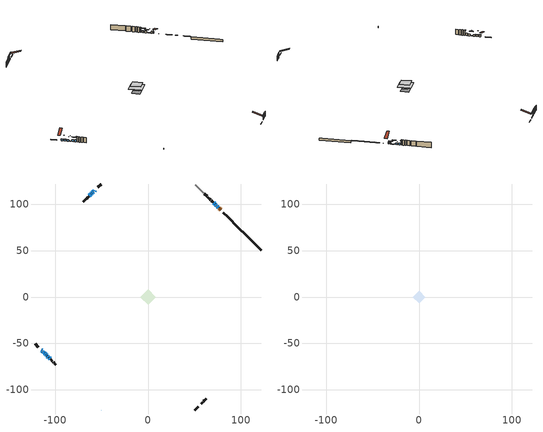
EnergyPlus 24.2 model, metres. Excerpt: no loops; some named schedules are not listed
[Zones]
conditioned space
 floor othersidecoefficients (Floor1 construction): -3.39,0 0,3.39 3.39,0 0,-3.39 z0.28
 floor adiabatic (AdiabaticFloorConstruction): -8.54,0 0,8.54 8.54,0 0,-8.54 z2.72
 floor foundation (Slab1 construction): -5.33,0 0,5.33 5.33,0 0,-5.33 z-2.07
 wall outside (RimJoist1 construction): 50.36,-121.59 54.1,-117.85 / -121.59,-50.36 -117.85,-54.1 / -50.36,121.59 -54.1,117.85 / 101.1,70.85 97.37,74.58 z0.28:0.58
 wall outside (AdiabaticWallConstruction 1): 78.2,93.75 77.7,94.25 z0.28:2.31
 wall outside (AdiabaticWallConstruction): -50.36,-121.59 -50.16,-121.59 / -111.24,-60.71 -110.23,-61.72 / -60.47,111.48 -60.9,111.04 z0.28:1.5; -57.08,114.87 -58.08,113.87 z0.28:0.99; -114.87,-57.08 -113.92,-58.03 z0.28:1.63; -113.26,-58.69 -111.9,-60.05 / 73.65,98.3 72.28,99.66 / 71.63,100.32 70.69,101.25 z0.28:1.6; -58.74,113.21 -59.82,112.13 / -109.58,-62.37 -109.03,-62.92 z0.28:0.59; 75.8,96.15 74.31,97.64 z0.28:0.49; -61.56,110.39 -63.25,108.7 z0.28:0.91; -108.38,-63.57 -107.1,-64.85 z0.28:1.83; -106.45,-65.5 -105.38,-66.56 z0.28:2.31
 wall outside (Wall1 construction): 57.08,-114.87 57.58,-114.37 / -104.73,-67.22 -104.22,-67.73 / -63.91,108.04 -64.41,107.54 / 70.04,101.91 69.53,102.42 z0.28:5.16
 wall outside (Wall2 construction): 58.24,-113.71 58.95,-112.99 / -103.57,-68.38 -102.85,-69.1 / -65.07,106.88 -65.78,106.17 / 68.88,103.07 68.16,103.79 z0.28:5.16
 wall outside (Wall3 construction): 59.61,-112.34 60.44,-111.51 / -102.19,-69.76 -101.37,-70.58 / -66.44,105.51 -67.27,104.68 / 67.5,104.45 66.68,105.27 z0.28:5.16
 wall outside (Wall4 construction): 61.1,-110.85 62.71,-109.24 / -100.71,-71.24 -99.1,-72.85 / -67.93,104.02 -69.54,102.41 / 66.02,105.93 64.41,107.54 z0.28:5.16
 wall foundation (FoundationWall1 construction): 101.76,70.19,-2.07 101.76,70.19,0.28 119.6,52.35,0.28 119.6,52.35,0.03 121.59,50.36,0.03 121.59,50.36,-2.07
 wall othersidecoefficients (RimJoist2 construction): 96.71,75.24 86.3,85.65 z0.28:0.58
 wall othersidecoefficients (RimJoist3 construction): 85.64,86.31 81.18,90.77 z0.28:0.58
 wall othersidecoefficients (AdiabaticWallConstruction 1): 77.04,94.9 76.46,95.49 z0.28:2.31
 wall othersidecoefficients (Wall5 construction): 63.75,108.2 60.76,111.19 z0.28:5.16
 wall adiabatic (Wall6 construction): 60.1,111.85 51.02,120.93 z0.28:5.16
 window (WindowConstruction 11): -50.36,-121.59 -50.16,-121.59 z0.28:1.5
 window (WindowConstruction 7): -57.08,114.87 -58.08,113.87 z0.28:0.99
 window (WindowConstruction 8): -114.87,-57.08 -113.92,-58.03 z0.28:1.63
 window (WindowConstruction 9): -113.26,-58.69 -111.9,-60.05 z0.28:1.6
 window (WindowConstruction 10): -111.24,-60.71 -110.23,-61.72 z0.28:1.5
 window (WindowConstruction 12): -58.74,113.21 -59.82,112.13 z0.28:0.58
 window (WindowConstruction 13): -109.57,-62.38 -109.04,-62.91 z0.28:0.58
 window (WindowConstruction): 75.8,96.15 74.31,97.64 z0.28:0.48
 window (WindowConstruction 1): 73.65,98.3 72.29,99.66 z0.28:1.6
 window (WindowConstruction 2): -60.47,111.48 -60.9,111.05 z0.28:1.5
 window (WindowConstruction 3): -61.56,110.39 -63.25,108.7 z0.28:0.91
 window (WindowConstruction 4): -108.38,-63.57 -107.1,-64.85 z0.28:1.83
 window (WindowConstruction 5): -106.45,-65.5 -105.39,-66.56 z0.28:2.31
 window (WindowConstruction 6): 71.63,100.32 70.7,101.25 z0.28:1.6
 door (Door): 78.2,93.75 77.7,94.25 z0.28:2.31
 door inside (Door 1): 77.04,94.91 76.46,95.49 z0.28:2.31
 ceiling adiabatic (AdiabaticFloorConstruction): 0,-8.54 8.54,0 0,8.54 -8.54,0 z2.72
attic - vented
 floor to conditioned space (Floor2 construction Reversed): -6.49,0 0,6.49 6.49,0 0,-6.49 z5.16
 roof outside (Roof1 construction): 56.42,-115.53,5.16 50.09,-109.2,8.14 48.43,-110.87,8.14 54.75,-117.2,5.16; -115.53,-56.42,5.16 -109.2,-50.09,8.14 -110.87,-48.43,8.14 -117.2,-54.75,5.16; -56.42,115.53,5.16 -50.09,109.2,8.14 -48.43,110.87,8.14 -54.75,117.2,5.16; 78.86,93.09,5.16 72.53,86.77,8.14 74.2,85.1,8.14 80.53,91.42,5.16
shading: -58.22,113.73 -56.93,115.01 -57.23,115.31 -58.51,114.02 z1.19; -113.78,-58.17 -115.01,-56.93 -115.31,-57.23 -114.07,-58.46 z1.83; -111.76,-60.19 -113.4,-58.54 -113.7,-58.84 -112.05,-60.48 z1.8; -63.41,108.54 -55.15,116.8 -55.44,117.09 -63.7,108.83 z5.67; -105.44,-66.51 -113.17,-58.78 -113.46,-59.07 -105.73,-66.8 z5.67; 72.44,99.51 77.67,94.28 77.96,94.57 72.73,99.8 z3.12; 70.42,101.53 75.52,96.43 75.81,96.72 70.71,101.82 z4.24; -62.77,109.18 -58.61,113.34 -58.9,113.63 -63.06,109.47 z4.14; -65.12,106.83 -59.69,112.25 -59.99,112.55 -65.41,107.12 z3.55; -105.24,-66.71 -110.24,-61.7 -110.54,-62 -105.53,-67 z4.47; -103.52,-68.43 -108.31,-63.64 -108.6,-63.93 -103.81,-68.72 z4.95; 70.55,101.4 71.77,100.18 72.06,100.47 70.84,101.69 z1.8
[Building]
Building 1: Terrain=Suburbs
[Site:Location]
Toronto City Centre_ON: Latitude {deg}=43.63; Longitude {deg}=-79.39; Time Zone {hr}=-5; Elevation {m}=77; Keep Site Location Information=Yes
[Site:GroundTemperature:Shallow]
5.01852, 3.26908, 3.12898, 3.95918, 7.29196, 10.6092, 13.4851, 15.3069, 15.4617, 13.9799, 11.1774, 7.9619
[Site:WaterMainsTemperature]
Calculation Method=Schedule; Temperature Schedule=mains temperature schedule
[Material] Roughness=Rough; Thermal Absorptance=0.9
Name | Thickness {m} | Conductivity {W/m-K} | Density {kg/m3} | Specific Heat {J/kg-K} | Solar Absorptance | Visible Absorptance
asphalt or fiberglass shingles | 0.00635 | 0.162714 | 1121.4 | 1465.45 | 0.4 | 0.4
ceiling loosefill ins | 0.169333 | 0.0480833 | 16.02 | 1046.75 | 0.7 | 0.7
ceiling stud and cavity | 0.1397 | 0.508562 | 65.682 | 1177.47 | 0.7 | 0.7
concrete 4.0 in. | 0.1016 | 1.803125 | 2242.8 | 837.4 | 0.7 | 0.7
concrete 8.0 in. | 0.2032 | 1.803125 | 2242.8 | 837.4 | 0.7 | 0.7
door material | 0.04445 | 0.0451087 | 512.64 | 1214.23 | 0.7 | 0.7
door material 1 | 0.04445 | 0.0493698 | 512.64 | 1214.23 | 0.7 | 0.7
exterior vertical ins | 0.00752619 | 0.029427 | 32.04 | 1214.23 | 0.7 | 0.7
floor covering | 0.0127 | 0.0433444 | 54.468 | 1339.84 | 0.6 | 0.6
floor rigid ins; rim joist rigid ins; rim joist rigid ins 1; rim joist rigid ins 2; wall rigid ins | 0.051816 | 0.029427 | 32.04 | 1214.23 | 0.7 | 0.7
floor rigid ins 1; wall rigid ins 2 | 0.512978 | 0.029427 | 32.04 | 1214.23 | 0.7 | 0.7
floor stud and cavity | 0.1397 | 0.0955992 | 92.3553 | 1139.71 | 0.7 | 0.7
floor stud and cavity 1 | 0.1397 | 1.75129 | 37.0049 | 1207.88 | 0.7 | 0.7
furniture material conditioned space 1 | 0.1524 | 0.115458 | 640.8 | 1214.23 | 0.6 | 0.6
gypsum board | 0.0127 | 0.160291 | 801 | 837.4 | 0.6 | 0.6
gypsum board 1 | 0.0127 | 0.160291 | 801 | 837.4 | 0.7 | 0.7
osb sheathing 0.5 in. | 0.0127 | 0.115458 | 512.64 | 1214.23 | 0.7 | 0.7
osb sheathing 0.75 in. | 0.01905 | 0.115458 | 512.64 | 1214.23 | 0.7 | 0.7
osb sheathing 2.0 in. | 0.0508 | 0.115458 | 512.64 | 1214.23 | 0.7 | 0.7
rim joist stud and cavity | 0.0508 | 0.0406006 | 125.044 | 1163.47 | 0.6 | 0.6
rim joist stud and cavity 1 | 0.0508 | 0.0317688 | 125.044 | 1163.47 | 0.6 | 0.6
rim joist stud and cavity 2 | 0.0508 | 0.0369813 | 125.044 | 1163.47 | 0.6 | 0.6
wall rigid ins 1 | 0.051816 | 0.029427 | 32.04 | 1214.23 | 0.4 | 0.4
wall stud and cavity | 0.1397 | 0.33619 | 139.0536 | 1170.24 | 0.7 | 0.7
wall stud and cavity 1 | 0.1397 | 0.179908 | 139.0536 | 1170.24 | 0.7 | 0.7
wall stud and cavity 2 | 0.1397 | 0.271713 | 139.0536 | 1170.24 | 0.7 | 0.7
wall stud and cavity 3 | 0.1397 | 0.169891 | 139.0536 | 1170.24 | 0.7 | 0.7
wall stud and cavity 4 | 0.1397 | 0.248291 | 139.0536 | 1170.24 | 0.7 | 0.7
wall stud and cavity 5 | 0.1397 | 0.141792 | 139.0536 | 1170.24 | 0.7 | 0.7
wall stud and cavity 6 | 0.0889 | 0.380278 | 52.3479 | 1209.89 | 0.7 | 0.7
wall stud and cavity 7 | 0.0889 | 0.391764 | 83.0341 | 1211.67 | 0.7 | 0.7
wood siding | 0.0254 | 0.102417 | 544.68 | 1172.36 | 0.4 | 0.4
wood siding 1; wood siding 2; wood siding 3 | 0.0254 | 0.102417 | 544.68 | 1172.36 | 0.7 | 0.7
[WindowMaterial:SimpleGlazingSystem]
Name | U-Factor {W/m2-K} | Solar Heat Gain Coefficient
WindowMaterial | 3.1547 | 0.45
WindowMaterial 1 | 2.898619 | 0.69
WindowMaterial 10 | 3.06442 | 0.51
WindowMaterial 2 | 2.96789 | 0.62
WindowMaterial 3 | 2.96448 | 0.62
WindowMaterial 4 | 2.89351 | 0.69
WindowMaterial 5 | 2.89067 | 0.69
WindowMaterial 6 | 2.912814 | 0.67
WindowMaterial 7 | 2.98038 | 0.6
WindowMaterial 8 | 2.41712 | 0.27
WindowMaterial 9 | 3.026374 | 0.54
[Construction]
AdiabaticFloorConstruction: floor stud and cavity 1, floor rigid ins 1, osb sheathing 0.75 in., floor covering
AdiabaticWallConstruction: wood siding 2, wall rigid ins 2, wall stud and cavity 6, gypsum board
AdiabaticWallConstruction 1: wood siding 3, wall rigid ins 2, wall stud and cavity 6, gypsum board
Door: door material
Door 1: door material 1
Floor1 construction: floor stud and cavity, floor rigid ins, osb sheathing 0.75 in., floor covering
Floor2 construction Reversed: gypsum board, ceiling stud and cavity, ceiling loosefill ins
FoundationWall1 construction: concrete 8.0 in., gypsum board 1
furniture construction conditioned space 1: furniture material conditioned space 1
PartitionWallConstruction: gypsum board, wall stud and cavity 7, gypsum board
RimJoist1 construction: wood siding 1, rim joist rigid ins, osb sheathing 2.0 in., rim joist stud and cavity
RimJoist2 construction: rim joist rigid ins 1, osb sheathing 2.0 in., rim joist stud and cavity 1
RimJoist3 construction: rim joist rigid ins 2, osb sheathing 2.0 in., rim joist stud and cavity 2
Roof1 construction: asphalt or fiberglass shingles
Slab1 construction: concrete 4.0 in.
Wall1 construction: wood siding, wall rigid ins, osb sheathing 0.5 in., wall stud and cavity, gypsum board
Wall2 construction: wood siding, wall rigid ins, osb sheathing 0.5 in., wall stud and cavity 1, gypsum board
Wall3 construction: wood siding, wall rigid ins, osb sheathing 0.5 in., wall stud and cavity 2, gypsum board
Wall4 construction: wood siding, wall rigid ins, osb sheathing 0.5 in., wall stud and cavity 3, gypsum board
Wall5 construction: wall rigid ins 1, osb sheathing 0.5 in., wall stud and cavity 4, gypsum board
Wall6 construction: wall rigid ins 1, osb sheathing 0.5 in., wall stud and cavity 5, gypsum board
WindowConstruction: WindowMaterial
WindowConstruction 1; WindowConstruction 9: WindowMaterial 1
WindowConstruction 10; WindowConstruction 6: WindowMaterial 6
WindowConstruction 11: WindowMaterial 9
WindowConstruction 12; WindowConstruction 13: WindowMaterial 10
WindowConstruction 2: WindowMaterial 2
WindowConstruction 3: WindowMaterial 3
WindowConstruction 4: WindowMaterial 4
WindowConstruction 5: WindowMaterial 5
WindowConstruction 7: WindowMaterial 7
WindowConstruction 8: WindowMaterial 8
[Zone] Multiplier=1; Part of Total Floor Area=Yes
Name | Volume {m3}
attic - vented | 40.8225
conditioned space | 515.7
[Space]
Name | Zone | Volume {m3}
attic - vented 1 | attic - vented | 40.8225
conditioned space 1 | conditioned space | 515.7
[ZoneInfiltration:EffectiveLeakageArea]
infil attic - vented 1: Zone or Space=attic - vented 1; Schedule=Always On Discrete; Effective Air Leakage Area {cm2}=3551.16; Stack Coefficient=0.000207338; Wind Coefficient=9.72882e-06
[ZoneMixing]
whole house fan mix: Zone or Space=attic - vented; Schedule=Always On Continuous; Design Flow Rate Calculation Method=Flow/Zone; Design Flow Rate {m3/s}=0; Source Zone or Space=conditioned space
[SurfaceProperty:OtherSideCoefficients]
other non-freezing space: Combined Convective/Radiative Film Coefficient {W/m2-K}=8.35; Constant Temperature Coefficient=1; External Dry-Bulb Temperature Coefficient=0; Ground Temperature Coefficient=0; Wind Speed Coefficient=0; Zone Air Temperature Coefficient=0; Constant Temperature Schedule=other non-freezing space; Previous Other Side Temperature Coefficient=0
[SurfaceProperty:ExposedFoundationPerimeter]
Slab1: Exposed Perimeter Calculation Method=TotalExposedPerimeter; Total Exposed Perimeter {m}=28.045
[InternalMass] Zone or ZoneList=conditioned space; Space or SpaceList=conditioned space 1
Name | Construction | Surface Area {m2}
furniture mass conditioned space 1 | furniture construction conditioned space 1 | 90.1639
partition wall mass | PartitionWallConstruction | 225.41
[Lights]
interior lighting: Zone or ZoneList or Space or SpaceList=conditioned space 1; Schedule=interior lighting schedule; Design Level Calculation Method=LightingLevel; Lighting Level {W}=343.2; Return Air Fraction=0; Fraction Radiant=0.6; Fraction Visible=0.2; Fraction Replaceable=1
[People]
occupants: Zone or ZoneList or Space or SpaceList=conditioned space 1; Number of People Schedule=occupants schedule; Number of People Calculation Method=People; Number of People=3; Fraction Radiant=0.314171; Sensible Heat Fraction=0.56303; Activity Level Schedule=occupants activity schedule; Carbon Dioxide Generation Rate {m3/s-W}=0; Enable ASHRAE 55 Comfort Warnings=No; Mean Radiant Temperature Calculation Type=EnclosureAveraged
[ElectricEquipment] Zone or ZoneList or Space or SpaceList=conditioned space 1; Design Level Calculation Method=EquipmentLevel
Name | Schedule | Design Level {W} | Fraction Latent | Fraction Radiant | Fraction Lost
clothes dryer | clothes dryer schedule | 140.772 | 0.015 | 0.081 | 0.85
clothes washer | clothes washer schedule | 32.1985 | 0.03 | 0.162 | 0.7
cooking range | cooking range schedule | 208.969 | 0.08 | 0.432 | 0.2
dishwasher | dishwasher schedule | 66.8632 | 0.3 | 0.18 | 0.4
fridge | fridge schedule | 72.9452 | 0 | 0.6 | 0
mech vent bath fan 0 | mech vent bath fan 0 schedule | 50.2 | 0 | 0 | 1
mech vent bath fan 1 | mech vent bath fan 1 schedule | 50.2 | 0 | 0 | 1
mech vent house fan | mech vent house fan schedule | 0 | 0 | 0 | 1
mech vent house fan cfis | mech vent house fan cfis schedule | 0 | 0 | 0 | 0
mech vent range fan 0 | mech vent range fan 0 schedule | 57 | 0 | 0 | 1
misc plug loads | misc plug loads schedule | 494.7 | 0.045 | 0.513 | 0.1
whole house fan | Always On Discrete | 0 | 0 | 0 | 1
[OtherEquipment] Zone or ZoneList or Space or SpaceList=conditioned space 1; Design Level Calculation Method=EquipmentLevel
Name | Fuel Type | Schedule | Design Level {W} | Fraction Latent | Fraction Radiant | Fraction Lost
clothes dryer 1 | Electricity | clothes dryer schedule | 0 | 0.015 | 0.081 | 0.85
cooking range 1 | Electricity | cooking range schedule | 0 | 0.08 | 0.432 | 0.2
general water use latent | None | general water use schedule | 59.3978 | 1 | 0 | 0
general water use sensible | None | general water use schedule | -58.539 | 0 | 0.6 | 0
mech vent house fan latent load | None | Always On Discrete | 0 | 1 | 0 | 0
mech vent house fan sensible load | None | Always On Discrete | 0 | 0 | 0 | 0
water heater energy adjustment1 | NaturalGas | Always On Discrete | 0.01 | 0 | 0 | 1
[ZoneInfiltration:DesignFlowRate] Zone or ZoneList or Space or SpaceList=conditioned space 1; Schedule=Always On Discrete; Design Flow Rate Calculation Method=Flow/Zone; Design Flow Rate {m3/s}=0
infil flow; natural vent flow; whole house fan flow
[Foundation:Kiva]
Foundation Kiva 1: Initial Indoor Air Temperature {C}=18; Wall Height Above Grade {m}=0.28002; Wall Depth Below Slab {m}=0.2032; Custom Block Material Name 1=exterior vertical ins; Custom Block Depth 1 {m}=2.350008; Custom Block X Position 1 {m}=0.2159; Custom Block Z Position 1 {m}=0
[Foundation:Kiva:Settings]
Soil Conductivity {W/m-K}=0.849921; Soil Density {kg/m3}=1842.3; Soil Specific Heat {J/kg-K}=418.7; Ground Solar Absorptivity=0.9; Ground Thermal Absorptivity=0.9; Ground Surface Roughness {m}=0.03; Far-Field Width {m}=40; Deep-Ground Boundary Condition=ZeroFlux; Deep-Ground Depth {m}=40; Minimum Cell Dimension {m}=0.2; Maximum Cell Growth Coefficient=3; Simulation Timestep=Timestep
[Exterior:Lights]
exterior lighting: Schedule=exterior lighting schedule; Design Level {W}=75.6
[Schedule:Constant]
Name | Hourly Value
Always On Continuous; mech vent house fan schedule; mech vent house fan cfis schedule; Always On Discrete | 1
other non-freezing space; fridge schedule | 0
occupants activity schedule | 117.228
[Schedule:Week:Daily]
interior lighting schedule Week Rule - Jan1-Jan27: interior lighting schedule day, interior lighting schedule day, interior lighting schedule day, interior lighting schedule day, interior lighting schedule day, interior lighting schedule day, interior lighting schedule day, interior lighting schedule default day, interior lighting schedule default day, interior lighting schedule default day, interior lighting schedule default day, interior lighting schedule default day
interior lighting schedule Week Rule - Jan28-Feb3: interior lighting schedule day, interior lighting schedule day, interior lighting schedule day, interior lighting schedule day, interior lighting schedule day 1, interior lighting schedule day 1, interior lighting schedule day 1, interior lighting schedule default day, interior lighting schedule default day, interior lighting schedule default day, interior lighting schedule default day, interior lighting schedule default day
interior lighting schedule Week Rule - Feb4-Feb24: interior lighting schedule day 1, interior lighting schedule day 1, interior lighting schedule day 1, interior lighting schedule day 1, interior lighting schedule day 1, interior lighting schedule day 1, interior lighting schedule day 1, interior lighting schedule default day, interior lighting schedule default day, interior lighting schedule default day, interior lighting schedule default day, interior lighting schedule default day
interior lighting schedule Week Rule - Feb25-Mar3: interior lighting schedule day 1, interior lighting schedule day 1, interior lighting schedule day 1, interior lighting schedule day 1, interior lighting schedule day 2, interior lighting schedule day 2, interior lighting schedule day 2, interior lighting schedule default day, interior lighting schedule default day, interior lighting schedule default day, interior lighting schedule default day, interior lighting schedule default day
interior lighting schedule Week Rule - Mar4-Mar31: interior lighting schedule day 2, interior lighting schedule day 2, interior lighting schedule day 2, interior lighting schedule day 2, interior lighting schedule day 2, interior lighting schedule day 2, interior lighting schedule day 2, interior lighting schedule default day, interior lighting schedule default day, interior lighting schedule default day, interior lighting schedule default day, interior lighting schedule default day
interior lighting schedule Week Rule - Apr1-Apr28: interior lighting schedule day 3, interior lighting schedule day 3, interior lighting schedule day 3, interior lighting schedule day 3, interior lighting schedule day 3, interior lighting schedule day 3, interior lighting schedule day 3, interior lighting schedule default day, interior lighting schedule default day, interior lighting schedule default day, interior lighting schedule default day, interior lighting schedule default day
interior lighting schedule Week Rule - Apr29-May5: interior lighting schedule day 3, interior lighting schedule day 3, interior lighting schedule day 4, interior lighting schedule day 4, interior lighting schedule day 4, interior lighting schedule day 4, interior lighting schedule day 4, interior lighting schedule default day, interior lighting schedule default day, interior lighting schedule default day, interior lighting schedule default day, interior lighting schedule default day
interior lighting schedule Week Rule - May6-May26: interior lighting schedule day 4, interior lighting schedule day 4, interior lighting schedule day 4, interior lighting schedule day 4, interior lighting schedule day 4, interior lighting schedule day 4, interior lighting schedule day 4, interior lighting schedule default day, interior lighting schedule default day, interior lighting schedule default day, interior lighting schedule default day, interior lighting schedule default day
interior lighting schedule Week Rule - May27-Jun2: interior lighting schedule day 4, interior lighting schedule day 4, interior lighting schedule day 4, interior lighting schedule day 4, interior lighting schedule day 4, interior lighting schedule day 5, interior lighting schedule day 5, interior lighting schedule default day, interior lighting schedule default day, interior lighting schedule default day, interior lighting schedule default day, interior lighting schedule default day
interior lighting schedule Week Rule - Jun3-Jun30: interior lighting schedule day 5, interior lighting schedule day 5, interior lighting schedule day 5, interior lighting schedule day 5, interior lighting schedule day 5, interior lighting schedule day 5, interior lighting schedule day 5, interior lighting schedule default day, interior lighting schedule default day, interior lighting schedule default day, interior lighting schedule default day, interior lighting schedule default day
interior lighting schedule Week Rule - Jul1-Jul28: interior lighting schedule day 6, interior lighting schedule day 6, interior lighting schedule day 6, interior lighting schedule day 6, interior lighting schedule day 6, interior lighting schedule day 6, interior lighting schedule day 6, interior lighting schedule default day, interior lighting schedule default day, interior lighting schedule default day, interior lighting schedule default day, interior lighting schedule default day
interior lighting schedule Week Rule - Jul29-Aug4: interior lighting schedule day 6, interior lighting schedule day 6, interior lighting schedule day 6, interior lighting schedule day 7, interior lighting schedule day 7, interior lighting schedule day 7, interior lighting schedule day 7, interior lighting schedule default day, interior lighting schedule default day, interior lighting schedule default day, interior lighting schedule default day, interior lighting schedule default day
interior lighting schedule Week Rule - Aug5-Aug25: interior lighting schedule day 7, interior lighting schedule day 7, interior lighting schedule day 7, interior lighting schedule day 7, interior lighting schedule day 7, interior lighting schedule day 7, interior lighting schedule day 7, interior lighting schedule default day, interior lighting schedule default day, interior lighting schedule default day, interior lighting schedule default day, interior lighting schedule default day
interior lighting schedule Week Rule - Aug26-Sep1: interior lighting schedule day 7, interior lighting schedule day 7, interior lighting schedule day 7, interior lighting schedule day 7, interior lighting schedule day 7, interior lighting schedule day 7, interior lighting schedule day 8, interior lighting schedule default day, interior lighting schedule default day, interior lighting schedule default day, interior lighting schedule default day, interior lighting schedule default day
interior lighting schedule Week Rule - Sep2-Sep29: interior lighting schedule day 8, interior lighting schedule day 8, interior lighting schedule day 8, interior lighting schedule day 8, interior lighting schedule day 8, interior lighting schedule day 8, interior lighting schedule day 8, interior lighting schedule default day, interior lighting schedule default day, interior lighting schedule default day, interior lighting schedule default day, interior lighting schedule default day
interior lighting schedule Week Rule - Sep30-Oct6: interior lighting schedule day 8, interior lighting schedule day 9, interior lighting schedule day 9, interior lighting schedule day 9, interior lighting schedule day 9, interior lighting schedule day 9, interior lighting schedule day 9, interior lighting schedule default day, interior lighting schedule default day, interior lighting schedule default day, interior lighting schedule default day, interior lighting schedule default day
interior lighting schedule Week Rule - Oct7-Oct27: interior lighting schedule day 9, interior lighting schedule day 9, interior lighting schedule day 9, interior lighting schedule day 9, interior lighting schedule day 9, interior lighting schedule day 9, interior lighting schedule day 9, interior lighting schedule default day, interior lighting schedule default day, interior lighting schedule default day, interior lighting schedule default day, interior lighting schedule default day
interior lighting schedule Week Rule - Oct28-Nov3: interior lighting schedule day 9, interior lighting schedule day 9, interior lighting schedule day 9, interior lighting schedule day 9, interior lighting schedule day 10, interior lighting schedule day 10, interior lighting schedule day 10, interior lighting schedule default day, interior lighting schedule default day, interior lighting schedule default day, interior lighting schedule default day, interior lighting schedule default day
interior lighting schedule Week Rule - Nov4-Nov24: interior lighting schedule day 10, interior lighting schedule day 10, interior lighting schedule day 10, interior lighting schedule day 10, interior lighting schedule day 10, interior lighting schedule day 10, interior lighting schedule day 10, interior lighting schedule default day, interior lighting schedule default day, interior lighting schedule default day, interior lighting schedule default day, interior lighting schedule default day
interior lighting schedule Week Rule - Nov25-Dec1: interior lighting schedule day 10, interior lighting schedule day 10, interior lighting schedule day 10, interior lighting schedule day 10, interior lighting schedule day 10, interior lighting schedule day 10, interior lighting schedule day 11, interior lighting schedule default day, interior lighting schedule default day, interior lighting schedule default day, interior lighting schedule default day, interior lighting schedule default day
interior lighting schedule Week Rule - Dec2-Dec31: interior lighting schedule day 11, interior lighting schedule day 11, interior lighting schedule day 11, interior lighting schedule day 11, interior lighting schedule day 11, interior lighting schedule day 11, interior lighting schedule day 11, interior lighting schedule default day, interior lighting schedule default day, interior lighting schedule default day, interior lighting schedule default day, interior lighting schedule default day
occupants schedule Week Rule - Jan1-Dec31: occupants schedule day, occupants schedule day, occupants schedule day, occupants schedule day, occupants schedule day, occupants schedule day, occupants schedule day, occupants schedule default day, occupants schedule default day, occupants schedule default day, occupants schedule default day, occupants schedule default day
clothes dryer schedule Week Rule - Jan1-Dec31: clothes dryer schedule day, clothes dryer schedule day, clothes dryer schedule day, clothes dryer schedule day, clothes dryer schedule day, clothes dryer schedule day, clothes dryer schedule day, clothes dryer schedule default day, clothes dryer schedule default day, clothes dryer schedule default day, clothes dryer schedule default day, clothes dryer schedule default day
clothes washer schedule Week Rule - Jan1-Dec31: clothes washer schedule day, clothes washer schedule day, clothes washer schedule day, clothes washer schedule day, clothes washer schedule day, clothes washer schedule day, clothes washer schedule day, clothes washer schedule default day, clothes washer schedule default day, clothes washer schedule default day, clothes washer schedule default day, clothes washer schedule default day
cooking range schedule Week Rule - Jan1-Dec31: cooking range schedule day, cooking range schedule day, cooking range schedule day, cooking range schedule day, cooking range schedule day, cooking range schedule day, cooking range schedule day, cooking range schedule default day, cooking range schedule default day, cooking range schedule default day, cooking range schedule default day, cooking range schedule default day
dishwasher schedule Week Rule - Jan1-Dec31: dishwasher schedule day, dishwasher schedule day, dishwasher schedule day, dishwasher schedule day, dishwasher schedule day, dishwasher schedule day, dishwasher schedule day, dishwasher schedule default day, dishwasher schedule default day, dishwasher schedule default day, dishwasher schedule default day, dishwasher schedule default day
mech vent bath fan 0 schedule Week Rule - Jan1-Dec31: mech vent bath fan 0 schedule day, mech vent bath fan 0 schedule day, mech vent bath fan 0 schedule day, mech vent bath fan 0 schedule day, mech vent bath fan 0 schedule day, mech vent bath fan 0 schedule day, mech vent bath fan 0 schedule day, mech vent bath fan 0 schedule default day, mech vent bath fan 0 schedule default day, mech vent bath fan 0 schedule default day, mech vent bath fan 0 schedule default day, mech vent bath fan 0 schedule default day
mech vent bath fan 1 schedule Week Rule - Jan1-Dec31: mech vent bath fan 1 schedule day, mech vent bath fan 1 schedule day, mech vent bath fan 1 schedule day, mech vent bath fan 1 schedule day, mech vent bath fan 1 schedule day, mech vent bath fan 1 schedule day, mech vent bath fan 1 schedule day, mech vent bath fan 1 schedule default day, mech vent bath fan 1 schedule default day, mech vent bath fan 1 schedule default day, mech vent bath fan 1 schedule default day, mech vent bath fan 1 schedule default day
mech vent range fan 0 schedule Week Rule - Jan1-Dec31: mech vent range fan 0 schedule day, mech vent range fan 0 schedule day, mech vent range fan 0 schedule day, mech vent range fan 0 schedule day, mech vent range fan 0 schedule day, mech vent range fan 0 schedule day, mech vent range fan 0 schedule day, mech vent range fan 0 schedule default day, mech vent range fan 0 schedule default day, mech vent range fan 0 schedule default day, mech vent range fan 0 schedule default day, mech vent range fan 0 schedule default day
misc plug loads schedule Week Rule - Jan1-Dec31: misc plug loads schedule day, misc plug loads schedule day, misc plug loads schedule day, misc plug loads schedule day, misc plug loads schedule day, misc plug loads schedule day, misc plug loads schedule day, misc plug loads schedule default day, misc plug loads schedule default day, misc plug loads schedule default day, misc plug loads schedule default day, misc plug loads schedule default day
general water use schedule Week Rule - Jan1-Dec31: general water use schedule day, general water use schedule day, general water use schedule day, general water use schedule day, general water use schedule day, general water use schedule day, general water use schedule day, general water use schedule default day, general water use schedule default day, general water use schedule default day, general water use schedule default day, general water use schedule default day
exterior lighting schedule Week Rule - Jan1-Jan27: exterior lighting schedule day, exterior lighting schedule day, exterior lighting schedule day, exterior lighting schedule day, exterior lighting schedule day, exterior lighting schedule day, exterior lighting schedule day, exterior lighting schedule default day, exterior lighting schedule default day, exterior lighting schedule default day, exterior lighting schedule default day, exterior lighting schedule default day
exterior lighting schedule Week Rule - Jan28-Feb3: exterior lighting schedule day, exterior lighting schedule day, exterior lighting schedule day, exterior lighting schedule day, exterior lighting schedule day 1, exterior lighting schedule day 1, exterior lighting schedule day 1, exterior lighting schedule default day, exterior lighting schedule default day, exterior lighting schedule default day, exterior lighting schedule default day, exterior lighting schedule default day
exterior lighting schedule Week Rule - Feb4-Feb24: exterior lighting schedule day 1, exterior lighting schedule day 1, exterior lighting schedule day 1, exterior lighting schedule day 1, exterior lighting schedule day 1, exterior lighting schedule day 1, exterior lighting schedule day 1, exterior lighting schedule default day, exterior lighting schedule default day, exterior lighting schedule default day, exterior lighting schedule default day, exterior lighting schedule default day
exterior lighting schedule Week Rule - Feb25-Mar3: exterior lighting schedule day 1, exterior lighting schedule day 1, exterior lighting schedule day 1, exterior lighting schedule day 1, exterior lighting schedule day 2, exterior lighting schedule day 2, exterior lighting schedule day 2, exterior lighting schedule default day, exterior lighting schedule default day, exterior lighting schedule default day, exterior lighting schedule default day, exterior lighting schedule default day
exterior lighting schedule Week Rule - Mar4-Mar31: exterior lighting schedule day 2, exterior lighting schedule day 2, exterior lighting schedule day 2, exterior lighting schedule day 2, exterior lighting schedule day 2, exterior lighting schedule day 2, exterior lighting schedule day 2, exterior lighting schedule default day, exterior lighting schedule default day, exterior lighting schedule default day, exterior lighting schedule default day, exterior lighting schedule default day
exterior lighting schedule Week Rule - Apr1-Apr28: exterior lighting schedule day 3, exterior lighting schedule day 3, exterior lighting schedule day 3, exterior lighting schedule day 3, exterior lighting schedule day 3, exterior lighting schedule day 3, exterior lighting schedule day 3, exterior lighting schedule default day, exterior lighting schedule default day, exterior lighting schedule default day, exterior lighting schedule default day, exterior lighting schedule default day
exterior lighting schedule Week Rule - Apr29-May5: exterior lighting schedule day 3, exterior lighting schedule day 3, exterior lighting schedule day 4, exterior lighting schedule day 4, exterior lighting schedule day 4, exterior lighting schedule day 4, exterior lighting schedule day 4, exterior lighting schedule default day, exterior lighting schedule default day, exterior lighting schedule default day, exterior lighting schedule default day, exterior lighting schedule default day
exterior lighting schedule Week Rule - May6-May26: exterior lighting schedule day 4, exterior lighting schedule day 4, exterior lighting schedule day 4, exterior lighting schedule day 4, exterior lighting schedule day 4, exterior lighting schedule day 4, exterior lighting schedule day 4, exterior lighting schedule default day, exterior lighting schedule default day, exterior lighting schedule default day, exterior lighting schedule default day, exterior lighting schedule default day
exterior lighting schedule Week Rule - May27-Jun2: exterior lighting schedule day 4, exterior lighting schedule day 4, exterior lighting schedule day 4, exterior lighting schedule day 4, exterior lighting schedule day 4, exterior lighting schedule day 5, exterior lighting schedule day 5, exterior lighting schedule default day, exterior lighting schedule default day, exterior lighting schedule default day, exterior lighting schedule default day, exterior lighting schedule default day
exterior lighting schedule Week Rule - Jun3-Jun30: exterior lighting schedule day 5, exterior lighting schedule day 5, exterior lighting schedule day 5, exterior lighting schedule day 5, exterior lighting schedule day 5, exterior lighting schedule day 5, exterior lighting schedule day 5, exterior lighting schedule default day, exterior lighting schedule default day, exterior lighting schedule default day, exterior lighting schedule default day, exterior lighting schedule default day
[Schedule:Year]
interior lighting schedule: interior lighting schedule Week Rule - Jan1-Jan27, 1, 1, 1, 27, interior lighting schedule Week Rule - Jan28-Feb3, 1, 28, 2, 3, interior lighting schedule Week Rule - Feb4-Feb24, 2, 4, 2, 24, interior lighting schedule Week Rule - Feb25-Mar3, 2, 25, 3, 3, interior lighting schedule Week Rule - Mar4-Mar31, 3, 4, 3, 31, interior lighting schedule Week Rule - Apr1-Apr28, 4, 1, 4, 28, interior lighting schedule Week Rule - Apr29-May5, 4, 29, 5, 5, interior lighting schedule Week Rule - May6-May26, 5, 6, 5, 26, interior lighting schedule Week Rule - May27-Jun2, 5, 27, 6, 2, interior lighting schedule Week Rule - Jun3-Jun30, 6, 3, 6, 30, interior lighting schedule Week Rule - Jul1-Jul28, 7, 1, 7, 28, interior lighting schedule Week Rule - Jul29-Aug4, 7, 29, 8, 4, interior lighting schedule Week Rule - Aug5-Aug25, 8, 5, 8, 25, interior lighting schedule Week Rule - Aug26-Sep1, 8, 26, 9, 1, interior lighting schedule Week Rule - Sep2-Sep29, 9, 2, 9, 29, interior lighting schedule Week Rule - Sep30-Oct6, 9, 30, 10, 6, interior lighting schedule Week Rule - Oct7-Oct27, 10, 7, 10, 27, interior lighting schedule Week Rule - Oct28-Nov3, 10, 28, 11, 3, interior lighting schedule Week Rule - Nov4-Nov24, 11, 4, 11, 24, interior lighting schedule Week Rule - Nov25-Dec1, 11, 25, 12, 1, interior lighting schedule Week Rule - Dec2-Dec31, 12, 2, 12, 31
occupants schedule: occupants schedule Week Rule - Jan1-Dec31, 1, 1, 12, 31
clothes dryer schedule: clothes dryer schedule Week Rule - Jan1-Dec31, 1, 1, 12, 31
clothes washer schedule: clothes washer schedule Week Rule - Jan1-Dec31, 1, 1, 12, 31
cooking range schedule: cooking range schedule Week Rule - Jan1-Dec31, 1, 1, 12, 31
dishwasher schedule: dishwasher schedule Week Rule - Jan1-Dec31, 1, 1, 12, 31
mech vent bath fan 0 schedule: mech vent bath fan 0 schedule Week Rule - Jan1-Dec31, 1, 1, 12, 31
mech vent bath fan 1 schedule: mech vent bath fan 1 schedule Week Rule - Jan1-Dec31, 1, 1, 12, 31
mech vent range fan 0 schedule: mech vent range fan 0 schedule Week Rule - Jan1-Dec31, 1, 1, 12, 31
misc plug loads schedule: misc plug loads schedule Week Rule - Jan1-Dec31, 1, 1, 12, 31
general water use schedule: general water use schedule Week Rule - Jan1-Dec31, 1, 1, 12, 31
exterior lighting schedule: exterior lighting schedule Week Rule - Jan1-Jan27, 1, 1, 1, 27, exterior lighting schedule Week Rule - Jan28-Feb3, 1, 28, 2, 3, exterior lighting schedule Week Rule - Feb4-Feb24, 2, 4, 2, 24, exterior lighting schedule Week Rule - Feb25-Mar3, 2, 25, 3, 3, exterior lighting schedule Week Rule - Mar4-Mar31, 3, 4, 3, 31, exterior lighting schedule Week Rule - Apr1-Apr28, 4, 1, 4, 28, exterior lighting schedule Week Rule - Apr29-May5, 4, 29, 5, 5, exterior lighting schedule Week Rule - May6-May26, 5, 6, 5, 26, exterior lighting schedule Week Rule - May27-Jun2, 5, 27, 6, 2, exterior lighting schedule Week Rule - Jun3-Jun30, 6, 3, 6, 30, exterior lighting schedule Week Rule - Jul1-Jul28, 7, 1, 7, 28, exterior lighting schedule Week Rule - Jul29-Aug4, 7, 29, 8, 4, exterior lighting schedule Week Rule - Aug5-Aug25, 8, 5, 8, 25, exterior lighting schedule Week Rule - Aug26-Sep1, 8, 26, 9, 1, exterior lighting schedule Week Rule - Sep2-Sep29, 9, 2, 9, 29, exterior lighting schedule Week Rule - Sep30-Oct6, 9, 30, 10, 6, exterior lighting schedule Week Rule - Oct7-Oct27, 10, 7, 10, 27, exterior lighting schedule Week Rule - Oct28-Nov3, 10, 28, 11, 3, exterior lighting schedule Week Rule - Nov4-Nov24, 11, 4, 11, 24, exterior lighting schedule Week Rule - Nov25-Dec1, 11, 25, 12, 1, exterior lighting schedule Week Rule - Dec2-Dec31, 12, 2, 12, 31
[Schedule:Compact]
mains temperature schedule: Through: 01/01, For: AllDays, Until: 24:00, 8.80333, Through: 01/02, For: AllDays, Until: 24:00, 8.74333, Through: 01/03, For: AllDays, Until: 24:00, 8.68389, Through: 01/04, For: AllDays, Until: 24:00, 8.62611, Through: 01/05, For: AllDays, Until: 24:00, 8.56944, Through: 01/06, For: AllDays, Until: 24:00, 8.51389, Through: 01/07, For: AllDays, Until: 24:00, 8.45944, Through: 01/08, For: AllDays, Until: 24:00, 8.40611, Through: 01/09, For: AllDays, Until: 24:00, 8.35389, Through: 01/10, For: AllDays, Until: 24:00, 8.30278, Through: 01/11, For: AllDays, Until: 24:00, 8.25333, Through: 01/12, For: AllDays, Until: 24:00, 8.205, Through: 01/13, For: AllDays, Until: 24:00, 8.15778, Through: 01/14, For: AllDays, Until: 24:00, 8.11222, Through: 01/15, For: AllDays, Until: 24:00, 8.06778, Through: 01/16, For: AllDays, Until: 24:00, 8.02444, Through: 01/17, For: AllDays, Until: 24:00, 7.98222, Through: 01/18, For: AllDays, Until: 24:00, 7.94167, Through: 01/19, For: AllDays, Until: 24:00, 7.90222, Through: 01/20, For: AllDays, Until: 24:00, 7.86444, Through: 01/21, For: AllDays, Until: 24:00, 7.82778, Through: 01/22, For: AllDays, Until: 24:00, 7.79278, Through: 01/23, For: AllDays, Until: 24:00, 7.75889, Through: 01/24, For: AllDays, Until: 24:00, 7.72667, Through: 01/25, For: AllDays, Until: 24:00, 7.69556, Through: 01/26, For: AllDays, Until: 24:00, 7.66611, Through: 01/27, For: AllDays, Until: 24:00, 7.63778, Through: 01/28, For: AllDays, Until: 24:00, 7.61111, Through: 01/29, For: AllDays, Until: 24:00, 7.58556, Through: 01/30, For: AllDays, Until: 24:00, 7.56167, Through: 01/31, For: AllDays, Until: 24:00, 7.53944, Through: 02/01, For: AllDays, Until: 24:00, 7.51833, Through: 02/02, For: AllDays, Until: 24:00, 7.49889, Through: 02/03, For: AllDays, Until: 24:00, 7.48111, Through: 02/04, For: AllDays, Until: 24:00, 7.46444, Through: 02/05, For: AllDays, Until: 24:00, 7.44944, Through: 02/06, For: AllDays, Until: 24:00, 7.43556, Through: 02/07, For: AllDays, Until: 24:00, 7.42333, Through: 02/08, For: AllDays, Until: 24:00, 7.41278, Through: 02/09, For: AllDays, Until: 24:00, 7.40389, Through: 02/10, For: AllDays, Until: 24:00, 7.39611, Through: 02/11, For: AllDays, Until: 24:00, 7.39, Through: 02/12, For: AllDays, Until: 24:00, 7.38556, Through: 02/13, For: AllDays, Until: 24:00, 7.38222, Through: 02/14, For: AllDays, Until: 24:00, 7.38056, Through: 02/15, For: AllDays, Until: 24:00, 7.38056, Through: 02/16, For: AllDays, Until: 24:00, 7.38222, Through: 02/17, For: AllDays, Until: 24:00, 7.385, Through: 02/18, For: AllDays, Until: 24:00, 7.38944, Through: 02/19, For: AllDays, Until: 24:00, 7.395, Through: 02/20, For: AllDays, Until: 24:00, 7.40278, Through: 02/21, For: AllDays, Until: 24:00, 7.41167, Through: 02/22, For: AllDays, Until: 24:00, 7.42222, Through: 02/23, For: AllDays, Until: 24:00, 7.43389, Through: 02/24, For: AllDays, Until: 24:00, 7.44722, Through: 02/25, For: AllDays, Until: 24:00, 7.46222, Through: 02/26, For: AllDays, Until: 24:00, 7.47833, Through: 02/27, For: AllDays, Until: 24:00, 7.49611, Through: 02/28, For: AllDays, Until: 24:00, 7.51556, Through: 03/01, For: AllDays, Until: 24:00, 7.53667, Through: 03/02, For: AllDays, Until: 24:00, 7.55889, Through: 03/03, For: AllDays, Until: 24:00, 7.58222, Through: 03/04, For: AllDays, Until: 24:00, 7.60722, Through: 03/05, For: AllDays, Until: 24:00, 7.63389, Through: 03/06, For: AllDays, Until: 24:00, 7.66222, Through: 03/07, For: AllDays, Until: 24:00, 7.69111, Through: 03/08, For: AllDays, Until: 24:00, 7.72222, Through: 03/09, For: AllDays, Until: 24:00, 7.75444, Through: 03/10, For: AllDays, Until: 24:00, 7.78778, Through: 03/11, For: AllDays, Until: 24:00, 7.82278, Through: 03/12, For: AllDays, Until: 24:00, 7.85944, Through: 03/13, For: AllDays, Until: 24:00, 7.89722, Through: 03/14, For: AllDays, Until: 24:00, 7.93611, Through: 03/15, For: AllDays, Until: 24:00, 7.97667, Through: 03/16, For: AllDays, Until: 24:00, 8.01833, Through: 03/17, For: AllDays, Until: 24:00, 8.06167, Through: 03/18, For: AllDays, Until: 24:00, 8.10611, Through: 03/19, For: AllDays, Until: 24:00, 8.15167, Through: 03/20, For: AllDays, Until: 24:00, 8.19833, Through: 03/21, For: AllDays, Until: 24:00, 8.24667, Through: 03/22, For: AllDays, Until: 24:00, 8.29611, Through: 03/23, For: AllDays, Until: 24:00, 8.34667, Through: 03/24, For: AllDays, Until: 24:00, 8.39889, Through: 03/25, For: AllDays, Until: 24:00, 8.45167, Through: 03/26, For: AllDays, Until: 24:00, 8.50611, Through: 03/27, For: AllDays, Until: 24:00, 8.56167, Through: 03/28, For: AllDays, Until: 24:00, 8.61833, Through: 03/29, For: AllDays, Until: 24:00, 8.67611, Through: 03/30, For: AllDays, Until: 24:00, 8.735, Through: 03/31, For: AllDays, Until: 24:00, 8.795, Through: 04/01, For: AllDays, Until: 24:00, 8.85611, Through: 04/02, For: AllDays, Until: 24:00, 8.91833, Through: 04/03, For: AllDays, Until: 24:00, 8.98167, Through: 04/04, For: AllDays, Until: 24:00, 9.04556, Through: 04/05, For: AllDays, Until: 24:00, 9.11111, Through: 04/06, For: AllDays, Until: 24:00, 9.17722, Through: 04/07, For: AllDays, Until: 24:00, 9.24444, Through: 04/08, For: AllDays, Until: 24:00, 9.31222, Through: 04/09, For: AllDays, Until: 24:00, 9.38167, Through: 04/10, For: AllDays, Until: 24:00, 9.45167, Through: 04/11, For: AllDays, Until: 24:00, 9.52222, Through: 04/12, For: AllDays, Until: 24:00, 9.59444, Through: 04/13, For: AllDays, Until: 24:00, 9.66667, Through: 04/14, For: AllDays, Until: 24:00, 9.74, Through: 04/15, For: AllDays, Until: 24:00, 9.81444, Through: 04/16, For: AllDays, Until: 24:00, 9.88944, Through: 04/17, For: AllDays, Until: 24:00, 9.96556, Through: 04/18, For: AllDays, Until: 24:00, 10.0417, Through: 04/19, For: AllDays, Until: 24:00, 10.1189, Through: 04/20, For: AllDays, Until: 24:00, 10.1972, Through: 04/21, For: AllDays, Until: 24:00, 10.2756, Through: 04/22, For: AllDays, Until: 24:00, 10.355, Through: 04/23, For: AllDays, Until: 24:00, 10.435, Through: 04/24, For: AllDays, Until: 24:00, 10.515, Through: 04/25, For: AllDays, Until: 24:00, 10.5961, Through: 04/26, For: AllDays, Until: 24:00, 10.6778, Through: 04/27, For: AllDays, Until: 24:00, 10.76, Through: 04/28, For: AllDays, Until: 24:00, 10.8428, Through: 04/29, For: AllDays, Until: 24:00, 10.9261, Through: 04/30, For: AllDays, Until: 24:00, 11.0094, Through: 05/01, For: AllDays, Until: 24:00, 11.0933, Through: 05/02, For: AllDays, Until: 24:00, 11.1778, Through: 05/03, For: AllDays, Until: 24:00, 11.2628, Through: 05/04, For: AllDays, Until: 24:00, 11.3478, Through: 05/05, For: AllDays, Until: 24:00, 11.4333, Through: 05/06, For: AllDays, Until: 24:00, 11.5189, Through: 05/07, For: AllDays, Until: 24:00, 11.605, Through: 05/08, For: AllDays, Until: 24:00, 11.6917, Through: 05/09, For: AllDays, Until: 24:00, 11.7778, Through: 05/10, For: AllDays, Until: 24:00, 11.865, Through: 05/11, For: AllDays, Until: 24:00, 11.9517, Through: 05/12, For: AllDays, Until: 24:00, 12.0389, Through: 05/13, For: AllDays, Until: 24:00, 12.1261, Through: 05/14, For: AllDays, Until: 24:00, 12.2133, Through: 05/15, For: AllDays, Until: 24:00, 12.3006, Through: 05/16, For: AllDays, Until: 24:00, 12.3883, Through: 05/17, For: AllDays, Until: 24:00, 12.4756, Through: 05/18, For: AllDays, Until: 24:00, 12.5628, Through: 05/19, For: AllDays, Until: 24:00, 12.6506, Through: 05/20, For: AllDays, Until: 24:00, 12.7378, Through: 05/21, For: AllDays, Until: 24:00, 12.825, Through: 05/22, For: AllDays, Until: 24:00, 12.9122, Through: 05/23, For: AllDays, Until: 24:00, 12.9994, Through: 05/24, For: AllDays, Until: 24:00, 13.0861, Through: 05/25, For: AllDays, Until: 24:00, 13.1728, Through: 05/26, For: AllDays, Until: 24:00, 13.2594, Through: 05/27, For: AllDays, Until: 24:00, 13.3456, Through: 05/28, For: AllDays, Until: 24:00, 13.4317, Through: 05/29, For: AllDays, Until: 24:00, 13.5172, Through: 05/30, For: AllDays, Until: 24:00, 13.6028, Through: 05/31, For: AllDays, Until: 24:00, 13.6878, Through: 06/01, For: AllDays, Until: 24:00, 13.7722, Through: 06/02, For: AllDays, Until: 24:00, 13.8567, Through: 06/03, For: AllDays, Until: 24:00, 13.9406, Through: 06/04, For: AllDays, Until: 24:00, 14.0239, Through: 06/05, For: AllDays, Until: 24:00, 14.1067, Through: 06/06, For: AllDays, Until: 24:00, 14.1894, Through: 06/07, For: AllDays, Until: 24:00, 14.2711, Through: 06/08, For: AllDays, Until: 24:00, 14.3528, Through: 06/09, For: AllDays, Until: 24:00, 14.4339, Through: 06/10, For: AllDays, Until: 24:00, 14.5139, Through: 06/11, For: AllDays, Until: 24:00, 14.5939, Through: 06/12, For: AllDays, Until: 24:00, 14.6728, Through: 06/13, For: AllDays, Until: 24:00, 14.7511, Through: 06/14, For: AllDays, Until: 24:00, 14.8289, Through: 06/15, For: AllDays, Until: 24:00, 14.9061, Through: 06/16, For: AllDays, Until: 24:00, 14.9822, Through: 06/17, For: AllDays, Until: 24:00, 15.0578, Through: 06/18, For: AllDays, Until: 24:00, 15.1328, Through: 06/19, For: AllDays, Until: 24:00, 15.2067, Through: 06/20, For: AllDays, Until: 24:00, 15.28, Through: 06/21, For: AllDays, Until: 24:00, 15.3522, Through: 06/22, For: AllDays, Until: 24:00, 15.4239, Through: 06/23, For: AllDays, Until: 24:00, 15.4944, Through: 06/24, For: AllDays, Until: 24:00, 15.5639, Through: 06/25, For: AllDays, Until: 24:00, 15.6328, Through: 06/26, For: AllDays, Until: 24:00, 15.7006, Through: 06/27, For: AllDays, Until: 24:00, 15.7678, Through: 06/28, For: AllDays, Until: 24:00, 15.8333, Through: 06/29, For: AllDays, Until: 24:00, 15.8983, Through: 06/30, For: AllDays, Until: 24:00, 15.9622, Through: 07/01, For: AllDays, Until: 24:00, 16.025, Through: 07/02, For: AllDays, Until: 24:00, 16.0872, Through: 07/03, For: AllDays, Until: 24:00, 16.1478, Through: 07/04, For: AllDays, Until: 24:00, 16.2072, Through: 07/05, For: AllDays, Until: 24:00, 16.2661, Through: 07/06, For: AllDays, Until: 24:00, 16.3233, Through: 07/07, For: AllDays, Until: 24:00, 16.3794, Through: 07/08, For: AllDays, Until: 24:00, 16.435, Through: 07/09, For: AllDays, Until: 24:00, 16.4889, Through: 07/10, For: AllDays, Until: 24:00, 16.5417, Through: 07/11, For: AllDays, Until: 24:00, 16.5928, Through: 07/12, For: AllDays, Until: 24:00, 16.6433, Through: 07/13, For: AllDays, Until: 24:00, 16.6922, Through: 07/14, For: AllDays, Until: 24:00, 16.74, Through: 07/15, For: AllDays, Until: 24:00, 16.7867, Through: 07/16, For: AllDays, Until: 24:00, 16.8322, Through: 07/17, For: AllDays, Until: 24:00, 16.8761, Through: 07/18, For: AllDays, Until: 24:00, 16.9189, Through: 07/19, For: AllDays, Until: 24:00, 16.96, Through: 07/20, For: AllDays, Until: 24:00, 17, Through: 07/21, For: AllDays, Until: 24:00, 17.0389, Through: 07/22, For: AllDays, Until: 24:00, 17.0761, Through: 07/23, For: AllDays, Until: 24:00, 17.1122, Through: 07/24, For: AllDays, Until: 24:00, 17.1467, Through: 07/25, For: AllDays, Until: 24:00, 17.18, Through: 07/26, For: AllDays, Until: 24:00, 17.2117, Through: 07/27, For: AllDays, Until: 24:00, 17.2422, Through: 07/28, For: AllDays, Until: 24:00, 17.2711, Through: 07/29, For: AllDays, Until: 24:00, 17.2983, Through: 07/30, For: AllDays, Until: 24:00, 17.3244, Through: 07/31, For: AllDays, Until: 24:00, 17.3494, Through: 08/01, For: AllDays, Until: 24:00, 17.3728, Through: 08/02, For: AllDays, Until: 24:00, 17.3944, Through: 08/03, For: AllDays, Until: 24:00, 17.4144, Through: 08/04, For: AllDays, Until: 24:00, 17.4333, Through: 08/05, For: AllDays, Until: 24:00, 17.4506, Through: 08/06, For: AllDays, Until: 24:00, 17.4667, Through: 08/07, For: AllDays, Until: 24:00, 17.4811, Through: 08/08, For: AllDays, Until: 24:00, 17.4939, Through: 08/09, For: AllDays, Until: 24:00, 17.5056, Through: 08/10, For: AllDays, Until: 24:00, 17.5156, Through: 08/11, For: AllDays, Until: 24:00, 17.5239, Through: 08/12, For: AllDays, Until: 24:00, 17.5311, Through: 08/13, For: AllDays, Until: 24:00, 17.5361, Through: 08/14, For: AllDays, Until: 24:00, 17.54, Through: 08/15, For: AllDays, Until: 24:00, 17.5428, Through: 08/16, For: AllDays, Until: 24:00, 17.5439, Through: 08/17, For: AllDays, Until: 24:00, 17.5433, Through: 08/18, For: AllDays, Until: 24:00, 17.5411, Through: 08/19, For: AllDays, Until: 24:00, 17.5372, Through: 08/20, For: AllDays, Until: 24:00, 17.5322, Through: 08/21, For: AllDays, Until: 24:00, 17.5256, Through: 08/22, For: AllDays, Until: 24:00, 17.5178, Through: 08/23, For: AllDays, Until: 24:00, 17.5083, Through: 08/24, For: AllDays, Until: 24:00, 17.4972, Through: 08/25, For: AllDays, Until: 24:00, 17.4844, Through: 08/26, For: AllDays, Until: 24:00, 17.4706, Through: 08/27, For: AllDays, Until: 24:00, 17.455, Through: 08/28, For: AllDays, Until: 24:00, 17.4378, Through: 08/29, For: AllDays, Until: 24:00, 17.4194, Through: 08/30, For: AllDays, Until: 24:00, 17.3994, Through: 08/31, For: AllDays, Until: 24:00, 17.3778, Through: 09/01, For: AllDays, Until: 24:00, 17.355, Through: 09/02, For: AllDays, Until: 24:00, 17.3311, Through: 09/03, For: AllDays, Until: 24:00, 17.305, Through: 09/04, For: AllDays, Until: 24:00, 17.2778, Through: 09/05, For: AllDays, Until: 24:00, 17.2494, Through: 09/06, For: AllDays, Until: 24:00, 17.2194, Through: 09/07, For: AllDays, Until: 24:00, 17.1878, Through: 09/08, For: AllDays, Until: 24:00, 17.155, Through: 09/09, For: AllDays, Until: 24:00, 17.1206, Through: 09/10, For: AllDays, Until: 24:00, 17.085, Through: 09/11, For: AllDays, Until: 24:00, 17.0483, Through: 09/12, For: AllDays, Until: 24:00, 17.01, Through: 09/13, For: AllDays, Until: 24:00, 16.97, Through: 09/14, For: AllDays, Until: 24:00, 16.9289, Through: 09/15, For: AllDays, Until: 24:00, 16.8867, Through: 09/16, For: AllDays, Until: 24:00, 16.8428, Through: 09/17, For: AllDays, Until: 24:00, 16.7983, Through: 09/18, For: AllDays, Until: 24:00, 16.7517, Through: 09/19, For: AllDays, Until: 24:00, 16.7044, Through: 09/20, For: AllDays, Until: 24:00, 16.6556, Through: 09/21, For: AllDays, Until: 24:00, 16.6056, Through: 09/22, For: AllDays, Until: 24:00, 16.5544, Through: 09/23, For: AllDays, Until: 24:00, 16.5017, Through: 09/24, For: AllDays, Until: 24:00, 16.4483, Through: 09/25, For: AllDays, Until: 24:00, 16.3933, Through: 09/26, For: AllDays, Until: 24:00, 16.3372, Through: 09/27, For: AllDays, Until: 24:00, 16.2806, Through: 09/28, For: AllDays, Until: 24:00, 16.2222, Through: 09/29, For: AllDays, Until: 24:00, 16.1628, Through: 09/30, For: AllDays, Until: 24:00, 16.1022, Through: 10/01, For: AllDays, Until: 24:00, 16.0406, Through: 10/02, For: AllDays, Until: 24:00, 15.9778, Through: 10/03, For: AllDays, Until: 24:00, 15.9144, Through: 10/04, For: AllDays, Until: 24:00, 15.8494, Through: 10/05, For: AllDays, Until: 24:00, 15.7839, Through: 10/06, For: AllDays, Until: 24:00, 15.7172, Through: 10/07, For: AllDays, Until: 24:00, 15.6494, Through: 10/08, For: AllDays, Until: 24:00, 15.5811, Through: 10/09, For: AllDays, Until: 24:00, 15.5117, Through: 10/10, For: AllDays, Until: 24:00, 15.4411, Through: 10/11, For: AllDays, Until: 24:00, 15.37, Through: 10/12, For: AllDays, Until: 24:00, 15.2978, Through: 10/13, For: AllDays, Until: 24:00, 15.225, Through: 10/14, For: AllDays, Until: 24:00, 15.1511, Through: 10/15, For: AllDays, Until: 24:00, 15.0767, Through: 10/16, For: AllDays, Until: 24:00, 15.0011, Through: 10/17, For: AllDays, Until: 24:00, 14.925, Through: 10/18, For: AllDays, Until: 24:00, 14.8483, Through: 10/19, For: AllDays, Until: 24:00, 14.7706, Through: 10/20, For: AllDays, Until: 24:00, 14.6922, Through: 10/21, For: AllDays, Until: 24:00, 14.6133, Through: 10/22, For: AllDays, Until: 24:00, 14.5339, Through: 10/23, For: AllDays, Until: 24:00, 14.4539, Through: 10/24, For: AllDays, Until: 24:00, 14.3728, Through: 10/25, For: AllDays, Until: 24:00, 14.2917, Through: 10/26, For: AllDays, Until: 24:00, 14.21, Through: 10/27, For: AllDays, Until: 24:00, 14.1272, Through: 10/28, For: AllDays, Until: 24:00, 14.0444, Through: 10/29, For: AllDays, Until: 24:00, 13.9611, Through: 10/30, For: AllDays, Until: 24:00, 13.8772, Through: 10/31, For: AllDays, Until: 24:00, 13.7933, Through: 11/01, For: AllDays, Until: 24:00, 13.7089, Through: 11/02, For: AllDays, Until: 24:00, 13.6239, Through: 11/03, For: AllDays, Until: 24:00, 13.5383, Through: 11/04, For: AllDays, Until: 24:00, 13.4528, Through: 11/05, For: AllDays, Until: 24:00, 13.3667, Through: 11/06, For: AllDays, Until: 24:00, 13.2806, Through: 11/07, For: AllDays, Until: 24:00, 13.1944, Through: 11/08, For: AllDays, Until: 24:00, 13.1078, Through: 11/09, For: AllDays, Until: 24:00, 13.0206, Through: 11/10, For: AllDays, Until: 24:00, 12.9339, Through: 11/11, For: AllDays, Until: 24:00, 12.8467, Through: 11/12, For: AllDays, Until: 24:00, 12.7594, Through: 11/13, For: AllDays, Until: 24:00, 12.6722, Through: 11/14, For: AllDays, Until: 24:00, 12.5844, Through: 11/15, For: AllDays, Until: 24:00, 12.4972, Through: 11/16, For: AllDays, Until: 24:00, 12.41, Through: 11/17, For: AllDays, Until: 24:00, 12.3222, Through: 11/18, For: AllDays, Until: 24:00, 12.235, Through: 11/19, For: AllDays, Until: 24:00, 12.1478, Through: 11/20, For: AllDays, Until: 24:00, 12.0606, Through: 11/21, For: AllDays, Until: 24:00, 11.9733, Through: 11/22, For: AllDays, Until: 24:00, 11.8861, Through: 11/23, For: AllDays, Until: 24:00, 11.7994, Through: 11/24, For: AllDays, Until: 24:00, 11.7128, Through: 11/25, For: AllDays, Until: 24:00, 11.6267, Through: 11/26, For: AllDays, Until: 24:00, 11.5406, Through: 11/27, For: AllDays, Until: 24:00, 11.4544, Through: 11/28, For: AllDays, Until: 24:00, 11.3689, Through: 11/29, For: AllDays, Until: 24:00, 11.2839, Through: 11/30, For: AllDays, Until: 24:00, 11.1989, Through: 12/01, For: AllDays, Until: 24:00, 11.1144, Through: 12/02, For: AllDays, Until: 24:00, 11.03, Through: 12/03, For: AllDays, Until: 24:00, 10.9467, Through: 12/04, For: AllDays, Until: 24:00, 10.8633, Through: 12/05, For: AllDays, Until: 24:00, 10.7806, Through: 12/06, For: AllDays, Until: 24:00, 10.6983, Through: 12/07, For: AllDays, Until: 24:00, 10.6167, Through: 12/08, For: AllDays, Until: 24:00, 10.5356, Through: 12/09, For: AllDays, Until: 24:00, 10.4544, Through: 12/10, For: AllDays, Until: 24:00, 10.3744, Through: 12/11, For: AllDays, Until: 24:00, 10.295, Through: 12/12, For: AllDays, Until: 24:00, 10.2167, Through: 12/13, For: AllDays, Until: 24:00, 10.1383, Through: 12/14, For: AllDays, Until: 24:00, 10.0611, Through: 12/15, For: AllDays, Until: 24:00, 9.98444, Through: 12/16, For: AllDays, Until: 24:00, 9.90833, Through: 12/17, For: AllDays, Until: 24:00, 9.83278, Through: 12/18, For: AllDays, Until: 24:00, 9.75833, Through: 12/19, For: AllDays, Until: 24:00, 9.685, Through: 12/20, For: AllDays, Until: 24:00, 9.61222, Through: 12/21, For: AllDays, Until: 24:00, 9.54, Through: 12/22, For: AllDays, Until: 24:00, 9.46889, Through: 12/23, For: AllDays, Until: 24:00, 9.39889, Through: 12/24, For: AllDays, Until: 24:00, 9.32944, Through: 12/25, For: AllDays, Until: 24:00, 9.26111, Through: 12/26, For: AllDays, Until: 24:00, 9.19389, Through: 12/27, For: AllDays, Until: 24:00, 9.12722, Through: 12/28, For: AllDays, Until: 24:00, 9.06167, Through: 12/29, For: AllDays, Until: 24:00, 8.99722, Through: 12/30, For: AllDays, Until: 24:00, 8.93389, Through: 12/31, For: AllDays, Until: 24:00, 8.87111
